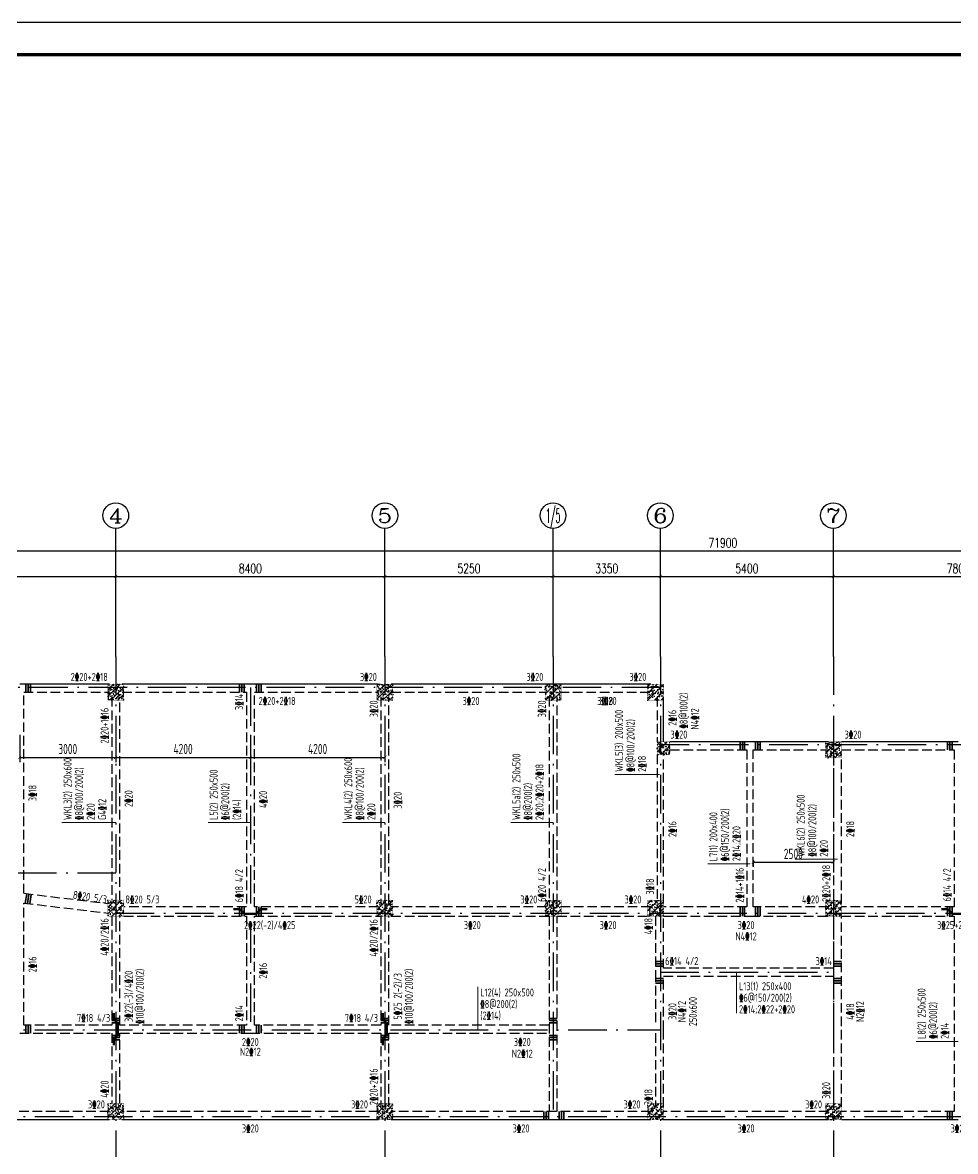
# Model space of a CAD drawing. Extents: x 169490 to 7584583, y -2399407 to 1374371.
# Drawn here: x 750510 to 779630, y 587840 to 623097 of the extents above; entities that cross this region are included whole.
import ezdxf
from ezdxf.enums import TextEntityAlignment as Align

# ---------------------------------------------------------------- set-up
doc = ezdxf.new("R2010")
doc.units = 0
doc.header["$LTSCALE"] = 100
doc.linetypes.add('D3轴线点划线', pattern=[18.5, 12, -3, 0.5, -3])
doc.linetypes.add('H3普通虚线', pattern=[4.2, 3, -1.2])
doc.layers.get('0').update_dxf_attribs({"linetype": 'CONTINUOUS'})
doc.layers.get('DEFPOINTS').update_dxf_attribs({"linetype": 'CONTINUOUS'})
for name, color, linetype in [('AXIS', 3, 'CONTINUOUS'), ('AXIS_TEXT', 4, 'CONTINUOUS'), ('C-AXIS(轴号)', 3, 'CONTINUOUS'), ('C-AXIS-T(字)', 7, 'CONTINUOUS'), ('C-DOTE', 8, 'D3轴线点划线'), ('S-BEAM-LINE1', 4, 'CONTINUOUS'), ('S-BEAM-LINE2', 4, 'H3普通虚线'), ('S-COLU-HATCH', 251, 'CONTINUOUS'), ('S-SLAB-DIM', 92, 'CONTINUOUS'), ('图框', 140, 'CONTINUOUS')]:
    doc.layers.add(name, color=color, linetype=linetype)
for name, color, linetype, lineweight in [('S-COLU-LINE1', 6, 'CONTINUOUS', 18), ('梁原位标注', 7, 'CONTINUOUS', 18), ('梁标注引线', 2, 'CONTINUOUS', 18), ('梁附加吊筋', 1, 'CONTINUOUS', 50), ('梁附加箍筋', 1, 'CONTINUOUS', 35)]:
    doc.layers.add(name, color=color, linetype=linetype, lineweight=lineweight)
doc.styles.add('_TCH_AXIS', font='COMPLEX', dxfattribs={"bigfont": 'GBCBIG'})
doc.styles.add('_TCH_DIM_T3', font='SIMPLEX.shx', dxfattribs={"width": 0.705882, "bigfont": 'GBCBIG.shx'})
doc.styles.add('BW_Rein', font='Tssdeng.shx', dxfattribs={"width": 0.7, "bigfont": 'hztxt.shx'})
doc.styles.add('COMPLEX', font='COMPLEX')
doc.styles.add('TSSD_Dimension', font='Tssdeng.shx', dxfattribs={"width": 0.7, "bigfont": 'tssdchn.shx'})
doc.dimstyles.new('_TCH_ARCH&&100', dxfattribs={"dimtxt": 297.5, "dimasz": 100, "dimexe": 250, "dimexo": 300, "dimgap": 100, "dimtad": 1, "dimdec": 0, "dimzin": 0, "dimdsep": 46, "dimtxsty": '_TCH_DIM_T3', "dimblk": 'ARCHTICK', "dimcen": 0.09, "dimclrt": 7, "dimazin": 2, "dimtfac": 1, "dimtdec": 0, "dimtix": 1, "dimtmove": 2, "dimatfit": 3, "dimfxl": 1, "dimtolj": 1, "dimtzin": 0, "dimarcsym": 0})
doc.dimstyles.new('TSSD_100_100$0', dxfattribs={"dimtxt": 320, "dimasz": 100, "dimexe": 150, "dimexo": 150, "dimgap": 100, "dimtad": 1, "dimdec": 0, "dimzin": 0, "dimdsep": 46, "dimtxsty": 'TSSD_Dimension', "dimblk": 'ARCHTICK', "dimcen": 0, "dimclrt": 7, "dimadec": 1, "dimazin": 0, "dimtfac": 1, "dimtdec": 0, "dimtix": 1, "dimtmove": 2, "dimatfit": 3, "dimldrblk": '_TSDBK', "dimfxl": 1, "dimtolj": 1, "dimtzin": 0, "dimarcsym": 0})
pattern_1 = [(50, (128423.99, 1e-05), (215.178055, -18.82564), [22.5, -247.5]), (355, (128424, 1e-05), (-41.6254, 225.65764), [18, -198]), (100.4514, (128441.92, -1.57), (173.552815, 206.831863), [19.122057, -210.342634]), (46.1842, (128424, 60), (320.172315, -49.655704), [33.75, -371.25]), (96.6356, (128450.67, 55.86), (280.39881, 292.23536), [28.68309, -315.5139]), (351.1842, (128424, 60), (280.39858, 292.23558), [27, -297]), (21, (128453.99, 45), (179.072116, -120.785667), [22.5, -247.5]), (326, (128454, 45), (72.9946, 217.545014), [18, -198]), (71.4514, (128468.91, 34.93), (252.06679, 96.75915), [19.122057, -210.342634]), (37.5, (128423.99, 1e-05), (3.6479566, 99.868156), [0, -195.6, 0, -201, 0, -198.75]), (7.5, (128423.99, 1e-05), (78.920861, 118.323514), [0, -114.6, 0, -191.1, 0, -75.75]), (327.5, (128357.09, 1e-05), (160.146731, -6.7664615), [0, -75, 0, -234, 0, -310.5]), (317.5, (128327.09, 1e-05), (174.95585, 30.031495), [0, -97.5, 0, -155.4, 0, -220.5]), (45, (128423.99, 1e-05), (-106.066017, 106.066017), [])]

# ---------------------------------------------------------------- blocks, each defined once
blk = doc.blocks.new('_ARCHTICK')
at = {"const_width": 0.15}
blk.add_lwpolyline([(-0.5, -0.5), (0.5, 0.5)], dxfattribs=at)
blk = doc.blocks.new('*D1558')
at = {"layer": 'AXIS', "color": 0, "lineweight": -2, "transparency": 16777216}
for p, q in [((736420, 603598), (736420, 606848)), ((808320, 603598), (808320, 606848)), ((736420, 606598), (808320, 606598))]:
    blk.add_line(p, q, dxfattribs=at)
at = {"layer": 'DEFPOINTS', "color": 0, "transparency": 16777216}
for p in [(808320, 606598), (736420, 603298), (808320, 603298)]:
    blk.add_point(p, dxfattribs=at)
at = {"layer": 'AXIS', "color": 0, "lineweight": -2, "transparency": 16777216, "xscale": 100, "yscale": 100, "zscale": 100, "rotation": 180}
blk.add_blockref('_ARCHTICK', (736420, 606598), dxfattribs=at)
at = {"layer": 'AXIS', "color": 0, "lineweight": -2, "transparency": 16777216, "xscale": 100, "yscale": 100, "zscale": 100}
blk.add_blockref('_ARCHTICK', (808320, 606598), dxfattribs=at)
at = {"layer": 'AXIS', "color": 7, "transparency": 16777216, "insert": (772370, 606847), "char_height": 297.5, "attachment_point": 5, "style": '_TCH_DIM_T3'}
blk.add_mtext('\\A1;71900', dxfattribs=at)
blk = doc.blocks.new('*D1561')
at = {"layer": 'AXIS', "color": 0, "lineweight": -2, "transparency": 16777216}
for p, q in [((745020, 603598), (745020, 606048)), ((745020, 605798), (753420, 605798)), ((753420, 603598), (753420, 606048))]:
    blk.add_line(p, q, dxfattribs=at)
at = {"layer": 'DEFPOINTS', "color": 0, "transparency": 16777216}
for p in [(753420, 605798), (745020, 603298), (753420, 603298)]:
    blk.add_point(p, dxfattribs=at)
at = {"layer": 'AXIS', "color": 0, "lineweight": -2, "transparency": 16777216, "xscale": 100, "yscale": 100, "zscale": 100, "rotation": 180}
blk.add_blockref('_ARCHTICK', (745020, 605798), dxfattribs=at)
at = {"layer": 'AXIS', "color": 0, "lineweight": -2, "transparency": 16777216, "xscale": 100, "yscale": 100, "zscale": 100}
blk.add_blockref('_ARCHTICK', (753420, 605798), dxfattribs=at)
at = {"layer": 'AXIS', "color": 7, "transparency": 16777216, "insert": (749220, 606047), "char_height": 297.5, "attachment_point": 5, "style": '_TCH_DIM_T3'}
blk.add_mtext('\\A1;8400', dxfattribs=at)
blk = doc.blocks.new('*D1562')
at = {"layer": 'AXIS', "color": 0, "lineweight": -2, "transparency": 16777216}
for p, q in [((753420, 603598), (753420, 606048)), ((753420, 605798), (761820, 605798)), ((761820, 603598), (761820, 606048))]:
    blk.add_line(p, q, dxfattribs=at)
at = {"layer": 'DEFPOINTS', "color": 0, "transparency": 16777216}
for p in [(761820, 605798), (753420, 603298), (761820, 603298)]:
    blk.add_point(p, dxfattribs=at)
at = {"layer": 'AXIS', "color": 0, "lineweight": -2, "transparency": 16777216, "xscale": 100, "yscale": 100, "zscale": 100, "rotation": 180}
blk.add_blockref('_ARCHTICK', (753420, 605798), dxfattribs=at)
at = {"layer": 'AXIS', "color": 0, "lineweight": -2, "transparency": 16777216, "xscale": 100, "yscale": 100, "zscale": 100}
blk.add_blockref('_ARCHTICK', (761820, 605798), dxfattribs=at)
at = {"layer": 'AXIS', "color": 7, "transparency": 16777216, "insert": (757620, 606047), "char_height": 297.5, "attachment_point": 5, "style": '_TCH_DIM_T3'}
blk.add_mtext('\\A1;8400', dxfattribs=at)
blk = doc.blocks.new('*D1563')
at = {"layer": 'AXIS', "color": 0, "lineweight": -2, "transparency": 16777216}
for p, q in [((761820, 603598), (761820, 606048)), ((761820, 605798), (767070, 605798)), ((767070, 603598), (767070, 606048))]:
    blk.add_line(p, q, dxfattribs=at)
at = {"layer": 'DEFPOINTS', "color": 0, "transparency": 16777216}
for p in [(767070, 605798), (761820, 603298), (767070, 603298)]:
    blk.add_point(p, dxfattribs=at)
at = {"layer": 'AXIS', "color": 0, "lineweight": -2, "transparency": 16777216, "xscale": 100, "yscale": 100, "zscale": 100, "rotation": 180}
blk.add_blockref('_ARCHTICK', (761820, 605798), dxfattribs=at)
at = {"layer": 'AXIS', "color": 0, "lineweight": -2, "transparency": 16777216, "xscale": 100, "yscale": 100, "zscale": 100}
blk.add_blockref('_ARCHTICK', (767070, 605798), dxfattribs=at)
at = {"layer": 'AXIS', "color": 7, "transparency": 16777216, "insert": (764445, 606047), "char_height": 297.5, "attachment_point": 5, "style": '_TCH_DIM_T3'}
blk.add_mtext('\\A1;5250', dxfattribs=at)
blk = doc.blocks.new('*D1564')
at = {"layer": 'AXIS', "color": 0, "lineweight": -2, "transparency": 16777216}
for p, q in [((767070, 603598), (767070, 606048)), ((767070, 605798), (770420, 605798)), ((770420, 603598), (770420, 606048))]:
    blk.add_line(p, q, dxfattribs=at)
at = {"layer": 'DEFPOINTS', "color": 0, "transparency": 16777216}
for p in [(770420, 605798), (767070, 603298), (770420, 603298)]:
    blk.add_point(p, dxfattribs=at)
at = {"layer": 'AXIS', "color": 0, "lineweight": -2, "transparency": 16777216, "xscale": 100, "yscale": 100, "zscale": 100, "rotation": 180}
blk.add_blockref('_ARCHTICK', (767070, 605798), dxfattribs=at)
at = {"layer": 'AXIS', "color": 0, "lineweight": -2, "transparency": 16777216, "xscale": 100, "yscale": 100, "zscale": 100}
blk.add_blockref('_ARCHTICK', (770420, 605798), dxfattribs=at)
at = {"layer": 'AXIS', "color": 7, "transparency": 16777216, "insert": (768745, 606047), "char_height": 297.5, "attachment_point": 5, "style": '_TCH_DIM_T3'}
blk.add_mtext('\\A1;3350', dxfattribs=at)
blk = doc.blocks.new('*D1565')
at = {"layer": 'AXIS', "color": 0, "lineweight": -2, "transparency": 16777216}
for p, q in [((770420, 603598), (770420, 606048)), ((770420, 605798), (775820, 605798)), ((775820, 603598), (775820, 606048))]:
    blk.add_line(p, q, dxfattribs=at)
at = {"layer": 'DEFPOINTS', "color": 0, "transparency": 16777216}
for p in [(775820, 605798), (770420, 603298), (775820, 603298)]:
    blk.add_point(p, dxfattribs=at)
at = {"layer": 'AXIS', "color": 0, "lineweight": -2, "transparency": 16777216, "xscale": 100, "yscale": 100, "zscale": 100, "rotation": 180}
blk.add_blockref('_ARCHTICK', (770420, 605798), dxfattribs=at)
at = {"layer": 'AXIS', "color": 0, "lineweight": -2, "transparency": 16777216, "xscale": 100, "yscale": 100, "zscale": 100}
blk.add_blockref('_ARCHTICK', (775820, 605798), dxfattribs=at)
at = {"layer": 'AXIS', "color": 7, "transparency": 16777216, "insert": (773120, 606047), "char_height": 297.5, "attachment_point": 5, "style": '_TCH_DIM_T3'}
blk.add_mtext('\\A1;5400', dxfattribs=at)
blk = doc.blocks.new('*D1566')
at = {"layer": 'AXIS', "color": 0, "lineweight": -2, "transparency": 16777216}
for p, q in [((775820, 603598), (775820, 606048)), ((775820, 605798), (783620, 605798)), ((783620, 603598), (783620, 606048))]:
    blk.add_line(p, q, dxfattribs=at)
at = {"layer": 'DEFPOINTS', "color": 0, "transparency": 16777216}
for p in [(783620, 605798), (775820, 603298), (783620, 603298)]:
    blk.add_point(p, dxfattribs=at)
at = {"layer": 'AXIS', "color": 0, "lineweight": -2, "transparency": 16777216, "xscale": 100, "yscale": 100, "zscale": 100, "rotation": 180}
blk.add_blockref('_ARCHTICK', (775820, 605798), dxfattribs=at)
at = {"layer": 'AXIS', "color": 0, "lineweight": -2, "transparency": 16777216, "xscale": 100, "yscale": 100, "zscale": 100}
blk.add_blockref('_ARCHTICK', (783620, 605798), dxfattribs=at)
at = {"layer": 'AXIS', "color": 7, "transparency": 16777216, "insert": (779720, 606047), "char_height": 297.5, "attachment_point": 5, "style": '_TCH_DIM_T3'}
blk.add_mtext('\\A1;7800', dxfattribs=at)
blk = doc.blocks.new('_AXISO')
blk.add_circle((0, 0), 0.5)
at = {"layer": 'AXIS_TEXT', "style": 'COMPLEX', "width": 1.041667}
blk.add_attdef('A', text='', height=0.56, dxfattribs=at).set_placement((-0.25, -0.28), (0.25, -0.28), align=Align.FIT)
blk = doc.blocks.new('*D91')
at = {"layer": 'DEFPOINTS', "color": 0, "ltscale": 10, "transparency": 16777216}
for p in [(773320, 597077), (775820, 597077), (775820, 596874)]:
    blk.add_point(p, dxfattribs=at)
at = {"layer": 'S-SLAB-DIM', "color": 0, "lineweight": -2, "ltscale": 10, "transparency": 16777216}
for p, q in [((773320, 596927), (773320, 596724)), ((775820, 596927), (775820, 596724)), ((773320, 596874), (775820, 596874))]:
    blk.add_line(p, q, dxfattribs=at)
at = {"layer": 'S-SLAB-DIM', "color": 0, "lineweight": -2, "ltscale": 10, "transparency": 16777216, "xscale": 100, "yscale": 100, "zscale": 100, "rotation": 180}
blk.add_blockref('_ARCHTICK', (773320, 596874), dxfattribs=at)
at = {"layer": 'S-SLAB-DIM', "color": 0, "lineweight": -2, "ltscale": 10, "transparency": 16777216, "xscale": 100, "yscale": 100, "zscale": 100}
blk.add_blockref('_ARCHTICK', (775820, 596874), dxfattribs=at)
at = {"layer": 'S-SLAB-DIM', "color": 7, "ltscale": 10, "transparency": 16777216, "insert": (774570, 597134), "char_height": 320, "attachment_point": 5, "style": 'TSSD_Dimension'}
blk.add_mtext('\\A1;2500', dxfattribs=at)
blk = doc.blocks.new('_TSDBK')
blk.add_line((-1, 0), (0, 0))
at = {"const_width": 0.5}
blk.add_lwpolyline([(-0.7, -0.7), (0.7, 0.7)], dxfattribs=at)
blk = doc.blocks.new('*D99')
at = {"layer": 'DEFPOINTS', "color": 0, "ltscale": 10, "transparency": 16777216}
for p in [(757620, 601005), (761820, 601005), (761820, 600148)]:
    blk.add_point(p, dxfattribs=at)
at = {"layer": 'S-SLAB-DIM', "color": 0, "lineweight": -2, "ltscale": 10, "transparency": 16777216}
for p, q in [((757620, 600855), (757620, 599998)), ((761820, 600855), (761820, 599998)), ((757620, 600148), (761820, 600148))]:
    blk.add_line(p, q, dxfattribs=at)
at = {"layer": 'S-SLAB-DIM', "color": 0, "lineweight": -2, "ltscale": 10, "transparency": 16777216, "xscale": 100, "yscale": 100, "zscale": 100, "rotation": 180}
blk.add_blockref('_ARCHTICK', (757620, 600148), dxfattribs=at)
at = {"layer": 'S-SLAB-DIM', "color": 0, "lineweight": -2, "ltscale": 10, "transparency": 16777216, "xscale": 100, "yscale": 100, "zscale": 100}
blk.add_blockref('_ARCHTICK', (761820, 600148), dxfattribs=at)
at = {"layer": 'S-SLAB-DIM', "color": 7, "ltscale": 10, "transparency": 16777216, "insert": (759720, 600408), "char_height": 320, "attachment_point": 5, "style": 'TSSD_Dimension'}
blk.add_mtext('\\A1;4200', dxfattribs=at)
blk = doc.blocks.new('*D100')
at = {"layer": 'DEFPOINTS', "color": 0, "ltscale": 10, "transparency": 16777216}
for p in [(753420, 601005), (757620, 601005), (757620, 600148)]:
    blk.add_point(p, dxfattribs=at)
at = {"layer": 'S-SLAB-DIM', "color": 0, "lineweight": -2, "ltscale": 10, "transparency": 16777216}
for p, q in [((753420, 600855), (753420, 599998)), ((757620, 600855), (757620, 599998)), ((753420, 600148), (757620, 600148))]:
    blk.add_line(p, q, dxfattribs=at)
at = {"layer": 'S-SLAB-DIM', "color": 0, "lineweight": -2, "ltscale": 10, "transparency": 16777216, "xscale": 100, "yscale": 100, "zscale": 100, "rotation": 180}
blk.add_blockref('_ARCHTICK', (753420, 600148), dxfattribs=at)
at = {"layer": 'S-SLAB-DIM', "color": 0, "lineweight": -2, "ltscale": 10, "transparency": 16777216, "xscale": 100, "yscale": 100, "zscale": 100}
blk.add_blockref('_ARCHTICK', (757620, 600148), dxfattribs=at)
at = {"layer": 'S-SLAB-DIM', "color": 7, "ltscale": 10, "transparency": 16777216, "insert": (755520, 600408), "char_height": 320, "attachment_point": 5, "style": 'TSSD_Dimension'}
blk.add_mtext('\\A1;4200', dxfattribs=at)
blk = doc.blocks.new('*D101')
at = {"layer": 'DEFPOINTS', "color": 0, "ltscale": 10, "transparency": 16777216}
for p in [(750420, 601005), (753420, 601005), (753420, 600148)]:
    blk.add_point(p, dxfattribs=at)
at = {"layer": 'S-SLAB-DIM', "color": 0, "lineweight": -2, "ltscale": 10, "transparency": 16777216}
for p, q in [((750420, 600855), (750420, 599998)), ((753420, 600855), (753420, 599998)), ((750420, 600148), (753420, 600148))]:
    blk.add_line(p, q, dxfattribs=at)
at = {"layer": 'S-SLAB-DIM', "color": 0, "lineweight": -2, "ltscale": 10, "transparency": 16777216, "xscale": 100, "yscale": 100, "zscale": 100, "rotation": 180}
blk.add_blockref('_ARCHTICK', (750420, 600148), dxfattribs=at)
at = {"layer": 'S-SLAB-DIM', "color": 0, "lineweight": -2, "ltscale": 10, "transparency": 16777216, "xscale": 100, "yscale": 100, "zscale": 100}
blk.add_blockref('_ARCHTICK', (753420, 600148), dxfattribs=at)
at = {"layer": 'S-SLAB-DIM', "color": 7, "ltscale": 10, "transparency": 16777216, "insert": (751920, 600408), "char_height": 320, "attachment_point": 5, "style": 'TSSD_Dimension'}
blk.add_mtext('\\A1;3000', dxfattribs=at)

msp = doc.modelspace()

# ---------------------------------------------------------------- hatches: boundary and pattern name
at = {"layer": 'S-COLU-HATCH', "ltscale": 10}
h = msp.add_hatch(dxfattribs=at)
h.set_pattern_fill('ARMORED', color=256, scale=30)
h.set_pattern_definition(pattern_1)
h.paths.add_polyline_path([(753169.7, 602434.2), (753669.7, 602434.2), (753669.7, 601934.2), (753169.7, 601934.2)])
h = msp.add_hatch(dxfattribs=at)
h.set_pattern_fill('ARMORED', color=256, scale=30)
h.set_pattern_definition(pattern_1)
h.paths.add_polyline_path([(761569.7, 602434.2), (762069.7, 602434.2), (762069.7, 601934.2), (761569.7, 601934.2)])
h = msp.add_hatch(dxfattribs=at)
h.set_pattern_fill('ARMORED', color=256, scale=30)
h.set_pattern_definition(pattern_1)
h.paths.add_polyline_path([(766819.7, 602434.2), (767319.7, 602434.2), (767319.7, 601934.2), (766819.7, 601934.2)])
h = msp.add_hatch(dxfattribs=at)
h.set_pattern_fill('ARMORED', color=256, scale=30)
h.set_pattern_definition(pattern_1)
h.paths.add_polyline_path([(770019.7, 602434.2), (770519.7, 602434.2), (770519.7, 601934.2), (770019.7, 601934.2)])
h = msp.add_hatch(dxfattribs=at)
h.set_pattern_fill('ARMORED', color=256, scale=30)
h.set_pattern_definition(pattern_1)
h.paths.add_polyline_path([(770319.7, 600634.2), (770719.7, 600634.2), (770719.7, 600234.2), (770319.7, 600234.2)])
h = msp.add_hatch(dxfattribs=at)
h.set_pattern_fill('ARMORED', color=256, scale=30)
h.set_pattern_definition(pattern_1)
h.paths.add_polyline_path([(775569.7, 600634.2), (776069.7, 600634.2), (776069.7, 600134.2), (775569.7, 600134.2)])
h = msp.add_hatch(dxfattribs=at)
h.set_pattern_fill('ARMORED', color=256, scale=30)
h.set_pattern_definition(pattern_1)
h.paths.add_polyline_path([(753169.7, 595684.2), (753669.7, 595684.2), (753669.7, 595184.2), (753169.7, 595184.2)])
h = msp.add_hatch(dxfattribs=at)
h.set_pattern_fill('ARMORED', color=256, scale=30)
h.set_pattern_definition(pattern_1)
h.paths.add_polyline_path([(761569.7, 595684.2), (762069.7, 595684.2), (762069.7, 595184.2), (761569.7, 595184.2)])
h = msp.add_hatch(dxfattribs=at)
h.set_pattern_fill('ARMORED', color=256, scale=30)
h.set_pattern_definition(pattern_1)
h.paths.add_polyline_path([(766819.7, 595684.2), (767319.7, 595684.2), (767319.7, 595184.2), (766819.7, 595184.2)])
h = msp.add_hatch(dxfattribs=at)
h.set_pattern_fill('ARMORED', color=256, scale=30)
h.set_pattern_definition(pattern_1)
h.paths.add_polyline_path([(766819.7, 595684.2), (767319.7, 595684.2), (767319.7, 595184.2), (766819.7, 595184.2)])
h = msp.add_hatch(dxfattribs=at)
h.set_pattern_fill('ARMORED', color=256, scale=30)
h.set_pattern_definition(pattern_1)
h.paths.add_polyline_path([(770019.7, 595684.2), (770519.7, 595684.2), (770519.7, 595184.2), (770019.7, 595184.2)])
h = msp.add_hatch(dxfattribs=at)
h.set_pattern_fill('ARMORED', color=256, scale=30)
h.set_pattern_definition(pattern_1)
h.paths.add_polyline_path([(770019.7, 595684.2), (770519.7, 595684.2), (770519.7, 595184.2), (770019.7, 595184.2)])
h = msp.add_hatch(dxfattribs=at)
h.set_pattern_fill('ARMORED', color=256, scale=30)
h.set_pattern_definition(pattern_1)
h.paths.add_polyline_path([(775569.7, 595684.2), (776069.7, 595684.2), (776069.7, 595184.2), (775569.7, 595184.2)])
h = msp.add_hatch(dxfattribs=at)
h.set_pattern_fill('ARMORED', color=256, scale=30)
h.set_pattern_definition(pattern_1)
h.paths.add_polyline_path([(753169.7, 589334.2), (753669.7, 589334.2), (753669.7, 588834.2), (753169.7, 588834.2)])
h = msp.add_hatch(dxfattribs=at)
h.set_pattern_fill('ARMORED', color=256, scale=30)
h.set_pattern_definition(pattern_1)
h.paths.add_polyline_path([(761569.7, 589334.2), (762069.7, 589334.2), (762069.7, 588834.2), (761569.7, 588834.2)])
h = msp.add_hatch(dxfattribs=at)
h.set_pattern_fill('ARMORED', color=256, scale=30)
h.set_pattern_definition(pattern_1)
h.paths.add_polyline_path([(770019.7, 589334.2), (770519.7, 589334.2), (770519.7, 588834.2), (770019.7, 588834.2)])
h = msp.add_hatch(dxfattribs=at)
h.set_pattern_fill('ARMORED', color=256, scale=30)
h.set_pattern_definition(pattern_1)
h.paths.add_polyline_path([(775569.7, 589334.2), (776069.7, 589334.2), (776069.7, 588834.2), (775569.7, 588834.2)])

# ---------------------------------------------------------------- linework, layer by layer
at = {"ltscale": 10}
msp.add_lwpolyline([(819306.7, 622096.8), (724701.8, 622096.8), (724701.8, 564696.8), (819306.7, 564696.8)], close=True, dxfattribs=at)
at = {"layer": 'C-AXIS(轴号)'}
for p, q in [((753419.7, 603298.4), (753419.7, 607298.4)), ((761819.7, 603298.4), (761819.7, 607298.4)), ((767069.7, 603298.4), (767069.7, 607298.4)), ((770419.7, 603298.4), (770419.7, 607298.4)), ((775819.7, 603298.4), (775819.7, 607298.4))]:
    msp.add_line(p, q, dxfattribs=at)
at = {"layer": 'C-DOTE'}
for p, q in [((753419.7, 603298.4), (753419.7, 586734.4)), ((761819.7, 603298.4), (761819.7, 586734.4)), ((767069.7, 603298.4), (767069.7, 588934.2)), ((770419.7, 603298.4), (770419.7, 586734.4)), ((775819.7, 603298.4), (775819.7, 586734.4)), ((770419.7, 602334.2), (734243.4, 602334.2)), ((757619.7, 602334.2), (757619.7, 591634.2)), ((812019.7, 600534.2), (770419.7, 600534.2)), ((753419.7, 596534.2), (734243.4, 596534.2)), ((753419.7, 595284.2), (812019.7, 595284.2)), ((770419.7, 593434.2), (775820.7, 593434.2)), ((734243.4, 591634.2), (770419.7, 591634.2)), ((734243.4, 588934.2), (812019.7, 588934.2))]:
    msp.add_line(p, q, dxfattribs=at)
at = {"layer": 'S-BEAM-LINE1'}
for p, q in [((753219.7, 602434.2), (750419.7, 602434.2)), ((757619.7, 602434.2), (753619.7, 602434.2)), ((761619.7, 602434.2), (757619.7, 602434.2)), ((767069.7, 602434.2), (762019.7, 602434.2)), ((770119.7, 602434.2), (767069.7, 602434.2)), ((770519.7, 600634.2), (770519.7, 602034.2)), ((773219.7, 600634.2), (770719.7, 600634.2)), ((775669.7, 600634.2), (773219.7, 600634.2)), ((779719.7, 600634.2), (776069.7, 600634.2)), ((745219.7, 588834.2), (753219.7, 588834.2)), ((753619.7, 588834.2), (761619.7, 588834.2)), ((762019.7, 588834.2), (770119.7, 588834.2)), ((770519.7, 588834.2), (775669.7, 588834.2)), ((776069.7, 588834.2), (779719.7, 588834.2))]:
    msp.add_line(p, q, dxfattribs=at)
at = {"layer": 'S-BEAM-LINE2'}
for p, q in [((750544.7, 602184.2), (753219.7, 602184.2)), ((750544.7, 595901), (750544.7, 602184.2)), ((753619.7, 602184.2), (757494.7, 602184.2)), ((757494.7, 602184.2), (757494.7, 595484.2)), ((757744.7, 602184.2), (761619.7, 602184.2)), ((757744.7, 595484.2), (757744.7, 602184.2)), ((762019.7, 602184.2), (766869.7, 602184.2)), ((767269.7, 602184.2), (770119.7, 602184.2)), ((753294.7, 602034.2), (753294.7, 595684.2)), ((753544.7, 595684.2), (753544.7, 602034.2)), ((761694.7, 602034.2), (761694.7, 595584.2)), ((761944.7, 595584.2), (761944.7, 602034.2)), ((766944.7, 602034.2), (766944.7, 597734.2)), ((767194.7, 595584.2), (767194.7, 602034.2)), ((770319.7, 602034.2), (770319.7, 600634.2)), ((770319.7, 600234.2), (770319.7, 595584.2)), ((770519.7, 595584.2), (770519.7, 600234.2)), ((770719.7, 600384.2), (773119.7, 600384.2)), ((773119.7, 600384.2), (773119.7, 595484.2)), ((773319.7, 595484.2), (773319.7, 600384.2)), ((773319.7, 600384.2), (775669.7, 600384.2)), ((775820.7, 600234.2), (775820.7, 595584.2)), ((776069.7, 600384.2), (779594.7, 600384.2)), ((776070.7, 595584.2), (776070.7, 600234.2)), ((779594.7, 600384.2), (779594.7, 595484.2)), ((766944.7, 597734.2), (766944.7, 595584.2)), ((750544.7, 595901), (753169.7, 595585.3)), ((750544.7, 591784.2), (750544.7, 595598.8)), ((750544.7, 595598.8), (753169.7, 595283.1)), ((757494.7, 595484.2), (753669.7, 595484.2)), ((761619.7, 595484.2), (757744.7, 595484.2)), ((766869.7, 595484.2), (762019.7, 595484.2)), ((770119.7, 595484.2), (767269.7, 595484.2)), ((773119.7, 595484.2), (770519.7, 595484.2)), ((775669.7, 595484.2), (773319.7, 595484.2)), ((779594.7, 595484.2), (776069.7, 595484.2)), ((753294.7, 595184.2), (753294.7, 591784.2)), ((753544.7, 591784.2), (753544.7, 595184.2)), ((753669.7, 595184.2), (757494.7, 595184.2)), ((757494.7, 595184.2), (757494.7, 591784.2)), ((757744.7, 595184.2), (761619.7, 595184.2)), ((757744.7, 591784.2), (757744.7, 595184.2)), ((761694.7, 595184.2), (761694.7, 591784.2)), ((761944.7, 591784.2), (761944.7, 595184.2)), ((762019.7, 595184.2), (766944.7, 595184.2)), ((766944.7, 595184.2), (766944.7, 589084.2)), ((767194.7, 595184.2), (770119.7, 595184.2)), ((767194.7, 589084.2), (767194.7, 595184.2)), ((770269.7, 595184.2), (770269.7, 593434.2)), ((770519.7, 593559.2), (770519.7, 595184.2)), ((770519.7, 595184.2), (773219.7, 595184.2)), ((773219.7, 595184.2), (775669.7, 595184.2)), ((775820.7, 595184.2), (775820.7, 593559.2)), ((776069.7, 595184.2), (779594.7, 595184.2)), ((776070.7, 593434.2), (776070.7, 595184.2)), ((779594.7, 595184.2), (779594.7, 589084.2)), ((770269.7, 593434.2), (770269.7, 591784.2)), ((775820.7, 593559.2), (770519.7, 593559.2)), ((776070.7, 589234.2), (776070.7, 593434.2)), ((770519.7, 593309.2), (775820.7, 593309.2)), ((770519.7, 591634.2), (770519.7, 593309.2)), ((775820.7, 593309.2), (775820.7, 589234.2)), ((753294.7, 591784.2), (750544.7, 591784.2)), ((757494.7, 591784.2), (753544.7, 591784.2)), ((761694.7, 591784.2), (757744.7, 591784.2)), ((766944.7, 591784.2), (761944.7, 591784.2)), ((770519.7, 589234.2), (770519.7, 591634.2)), ((750419.7, 591534.2), (753294.7, 591534.2)), ((753294.7, 591534.2), (753294.7, 589334.2)), ((753544.7, 589334.2), (753544.7, 591534.2)), ((753544.7, 591534.2), (757619.7, 591534.2)), ((757619.7, 591534.2), (761694.7, 591534.2)), ((761694.7, 591534.2), (761694.7, 589234.2)), ((761944.7, 589234.2), (761944.7, 591534.2)), ((761944.7, 591534.2), (766944.7, 591534.2)), ((770269.7, 591534.2), (770269.7, 589234.2)), ((753219.7, 589084.2), (745219.7, 589084.2)), ((761619.7, 589084.2), (753619.7, 589084.2)), ((770119.7, 589084.2), (762019.7, 589084.2)), ((775669.7, 589084.2), (770519.7, 589084.2)), ((779594.7, 589084.2), (776069.7, 589084.2))]:
    msp.add_line(p, q, dxfattribs=at)
at = {"layer": 'S-COLU-LINE1', "color": 2, "const_width": 10}
for points in [[(753169.7, 602434.2), (753669.7, 602434.2), (753669.7, 601934.2), (753169.7, 601934.2)], [(761569.7, 602434.2), (762069.7, 602434.2), (762069.7, 601934.2), (761569.7, 601934.2)], [(766819.7, 602434.2), (767319.7, 602434.2), (767319.7, 601934.2), (766819.7, 601934.2)], [(770019.7, 602434.2), (770519.7, 602434.2), (770519.7, 601934.2), (770019.7, 601934.2)], [(770319.7, 600634.2), (770719.7, 600634.2), (770719.7, 600234.2), (770319.7, 600234.2)], [(775569.7, 600634.2), (776069.7, 600634.2), (776069.7, 600134.2), (775569.7, 600134.2)], [(753169.7, 595684.2), (753669.7, 595684.2), (753669.7, 595184.2), (753169.7, 595184.2)], [(761569.7, 595684.2), (762069.7, 595684.2), (762069.7, 595184.2), (761569.7, 595184.2)], [(766819.7, 595684.2), (767319.7, 595684.2), (767319.7, 595184.2), (766819.7, 595184.2)], [(766819.7, 595684.2), (767319.7, 595684.2), (767319.7, 595184.2), (766819.7, 595184.2)], [(770019.7, 595684.2), (770519.7, 595684.2), (770519.7, 595184.2), (770019.7, 595184.2)], [(770019.7, 595684.2), (770519.7, 595684.2), (770519.7, 595184.2), (770019.7, 595184.2)], [(775569.7, 595684.2), (776069.7, 595684.2), (776069.7, 595184.2), (775569.7, 595184.2)], [(753169.7, 589334.2), (753669.7, 589334.2), (753669.7, 588834.2), (753169.7, 588834.2)], [(761569.7, 589334.2), (762069.7, 589334.2), (762069.7, 588834.2), (761569.7, 588834.2)], [(770019.7, 589334.2), (770519.7, 589334.2), (770519.7, 588834.2), (770019.7, 588834.2)], [(775569.7, 589334.2), (776069.7, 589334.2), (776069.7, 588834.2), (775569.7, 588834.2)]]:
    msp.add_lwpolyline(points, close=True, dxfattribs=at)
at = {"layer": '图框'}
msp.add_lwpolyline([(722201.8, 563696.8), (827301.8, 563696.8), (827301.8, 623096.8), (722201.8, 623096.8)], close=True, dxfattribs=at)
at = {"layer": '图框', "const_width": 100}
msp.add_lwpolyline([(724701.8, 564696.8), (826301.8, 564696.8), (826301.8, 622096.8), (724701.8, 622096.8)], close=True, dxfattribs=at)
at = {"layer": '梁标注引线'}
for p, q in [((770394.7, 599614.7), (769002.6, 599614.7)), ((753419.7, 598110.8), (751739.7, 598110.8)), ((757619.7, 598110.8), (756299.7, 598110.8)), ((761819.7, 598110.8), (760499.7, 598110.8)), ((767069.7, 598110.8), (765749.7, 598110.8)), ((775945.7, 596964), (774625.7, 596964)), ((773219.7, 596824.1), (771899.7, 596824.1)), ((772793.9, 593434.2), (772793.9, 592155.3)), ((764716.8, 591659.2), (764716.8, 592979.2)), ((779719.7, 591273.2), (778399.7, 591273.2))]:
    msp.add_line(p, q, dxfattribs=at)
at = {"layer": '梁附加吊筋', "lineweight": 50}
for points in [[(757094.7, 595409.2), (757294.7, 595409.2), (757444.7, 595259.2), (757794.7, 595259.2), (757944.7, 595409.2), (758144.7, 595409.2)], [(779194.7, 595409.2), (779394.7, 595409.2), (779544.7, 595259.2), (779894.7, 595259.2), (780044.7, 595409.2), (780244.7, 595409.2)], [(753357.2, 591159.2), (753357.2, 591359.2), (753482.2, 591484.2), (753482.2, 591834.2), (753357.2, 591959.2), (753357.2, 592159.2)], [(761757.2, 591159.2), (761757.2, 591359.2), (761882.2, 591484.2), (761882.2, 591834.2), (761757.2, 591959.2), (761757.2, 592159.2)]]:
    msp.add_lwpolyline(points, dxfattribs=at)
at = {"layer": '梁附加箍筋', "lineweight": 35}
for p, q in [((750614.7, 602184.2), (750614.7, 602434.2)), ((750684.7, 602184.2), (750684.7, 602434.2)), ((750754.7, 602184.2), (750754.7, 602434.2)), ((757284.7, 602184.2), (757284.7, 602434.2)), ((757354.7, 602184.2), (757354.7, 602434.2)), ((757424.7, 602184.2), (757424.7, 602434.2)), ((757814.7, 602184.2), (757814.7, 602434.2)), ((757884.7, 602184.2), (757884.7, 602434.2)), ((757954.7, 602184.2), (757954.7, 602434.2)), ((772909.7, 600384.2), (772909.7, 600634.2)), ((772979.7, 600384.2), (772979.7, 600634.2)), ((773049.7, 600384.2), (773049.7, 600634.2)), ((773389.7, 600384.2), (773389.7, 600634.2)), ((773459.7, 600384.2), (773459.7, 600634.2)), ((773529.7, 600384.2), (773529.7, 600634.2)), ((779384.7, 600384.2), (779384.7, 600634.2)), ((779454.7, 600384.2), (779454.7, 600634.2)), ((779524.7, 600384.2), (779524.7, 600634.2)), ((750595.2, 595592.9), (750639.4, 595889.6)), ((750664.5, 595582.5), (750708.6, 595879.3)), ((750733.7, 595572.2), (750777.9, 595869)), ((757284.7, 595184.2), (757284.7, 595484.2)), ((757354.7, 595184.2), (757354.7, 595484.2)), ((757424.7, 595184.2), (757424.7, 595484.2)), ((757814.7, 595184.2), (757814.7, 595484.2)), ((757884.7, 595184.2), (757884.7, 595484.2)), ((757954.7, 595184.2), (757954.7, 595484.2)), ((772909.7, 595184.2), (772909.7, 595484.2)), ((772979.7, 595184.2), (772979.7, 595484.2)), ((773049.7, 595184.2), (773049.7, 595484.2)), ((773389.7, 595184.2), (773389.7, 595484.2)), ((773459.7, 595184.2), (773459.7, 595484.2)), ((773529.7, 595184.2), (773529.7, 595484.2)), ((779384.7, 595184.2), (779384.7, 595484.2)), ((779454.7, 595184.2), (779454.7, 595484.2)), ((779524.7, 595184.2), (779524.7, 595484.2)), ((770519.7, 593769.2), (770269.7, 593769.2)), ((776070.7, 593769.2), (775820.7, 593769.2)), ((770519.7, 593699.2), (770269.7, 593699.2)), ((770519.7, 593629.2), (770269.7, 593629.2)), ((776070.7, 593699.2), (775820.7, 593699.2)), ((776070.7, 593629.2), (775820.7, 593629.2)), ((770519.7, 593239.2), (770269.7, 593239.2)), ((770519.7, 593169.2), (770269.7, 593169.2)), ((770519.7, 593099.2), (770269.7, 593099.2)), ((776070.7, 593239.2), (775820.7, 593239.2)), ((776070.7, 593169.2), (775820.7, 593169.2)), ((776070.7, 593099.2), (775820.7, 593099.2)), ((753544.7, 591994.2), (753294.7, 591994.2)), ((761944.7, 591994.2), (761694.7, 591994.2)), ((767194.7, 591994.2), (766944.7, 591994.2)), ((750614.7, 591534.2), (750614.7, 591784.2)), ((750684.7, 591534.2), (750684.7, 591784.2)), ((750754.7, 591534.2), (750754.7, 591784.2)), ((753544.7, 591924.2), (753294.7, 591924.2)), ((753544.7, 591854.2), (753294.7, 591854.2)), ((757284.7, 591534.2), (757284.7, 591784.2)), ((757354.7, 591534.2), (757354.7, 591784.2)), ((757424.7, 591534.2), (757424.7, 591784.2)), ((757814.7, 591534.2), (757814.7, 591784.2)), ((757884.7, 591534.2), (757884.7, 591784.2)), ((757954.7, 591534.2), (757954.7, 591784.2)), ((761944.7, 591924.2), (761694.7, 591924.2)), ((761944.7, 591854.2), (761694.7, 591854.2)), ((767194.7, 591924.2), (766944.7, 591924.2)), ((767194.7, 591854.2), (766944.7, 591854.2)), ((753544.7, 591464.2), (753294.7, 591464.2)), ((753544.7, 591394.2), (753294.7, 591394.2)), ((753544.7, 591324.2), (753294.7, 591324.2)), ((761944.7, 591464.2), (761694.7, 591464.2)), ((761944.7, 591394.2), (761694.7, 591394.2)), ((761944.7, 591324.2), (761694.7, 591324.2)), ((767194.7, 591464.2), (766944.7, 591464.2)), ((767194.7, 591394.2), (766944.7, 591394.2)), ((767194.7, 591324.2), (766944.7, 591324.2)), ((766784.7, 588834.2), (766784.7, 589084.2)), ((766854.7, 588834.2), (766854.7, 589084.2)), ((766924.7, 588834.2), (766924.7, 589084.2)), ((767264.7, 588834.2), (767264.7, 589084.2)), ((767334.7, 588834.2), (767334.7, 589084.2)), ((767404.7, 588834.2), (767404.7, 589084.2)), ((779384.7, 588834.2), (779384.7, 589084.2)), ((779454.7, 588834.2), (779454.7, 589084.2)), ((779524.7, 588834.2), (779524.7, 589084.2))]:
    msp.add_line(p, q, dxfattribs=at)

# ---------------------------------------------------------------- block references
at = {"layer": 'C-AXIS(轴号)'}
ref = msp.add_blockref('_AXISO', (753419.7, 607698.4), dxfattribs=dict(at, xscale=800, yscale=800, zscale=800))
ref.add_attrib('A', '4', dxfattribs={"layer": 'C-AXIS-T(字)', "height": 452.5, "style": '_TCH_AXIS', "width": 1.3125}).set_placement((753193.4, 607472.1), (753646, 607472.1), align=Align.FIT)
ref = msp.add_blockref('_AXISO', (761819.7, 607698.4), dxfattribs=dict(at, xscale=800, yscale=800, zscale=800))
ref.add_attrib('A', '5', dxfattribs={"layer": 'C-AXIS-T(字)', "height": 452.5, "style": '_TCH_AXIS', "width": 1.5}).set_placement((761593.4, 607472.1), (762046, 607472.1), align=Align.FIT)
ref = msp.add_blockref('_AXISO', (767069.7, 607698.4), dxfattribs=dict(at, xscale=800, yscale=800, zscale=800))
ref.add_attrib('A', '1/5', dxfattribs={"layer": 'C-AXIS-T(字)', "height": 452.55, "style": '_TCH_AXIS', "width": 0.411765}).set_placement((766843.4, 607472.1), (767296, 607472.1), align=Align.FIT)
ref = msp.add_blockref('_AXISO', (770419.7, 607698.4), dxfattribs=dict(at, xscale=800, yscale=800, zscale=800))
ref.add_attrib('A', '6', dxfattribs={"layer": 'C-AXIS-T(字)', "height": 452.5, "style": '_TCH_AXIS', "width": 1.5}).set_placement((770193.4, 607472.1), (770646, 607472.1), align=Align.FIT)
ref = msp.add_blockref('_AXISO', (775819.7, 607698.4), dxfattribs=dict(at, xscale=800, yscale=800, zscale=800))
ref.add_attrib('A', '7', dxfattribs={"layer": 'C-AXIS-T(字)', "height": 452.5, "style": '_TCH_AXIS', "width": 1.5}).set_placement((775593.4, 607472.1), (776046, 607472.1), align=Align.FIT)

# ---------------------------------------------------------------- texts
at = {"layer": '梁原位标注', "style": 'BW_Rein', "width": 0.65}
for s, p in [('2%%13220+2%%13218', (753169.7, 602534.2)), ('3%%13220', (761569.7, 602534.2)), ('3%%13220', (766766.7, 602534.2)), ('3%%13220', (769981.6, 602534.2)), ('3%%13220', (771262.8, 600734.2)), ('3%%13220', (776697.9, 600734.2)), ('3%%13214', (775770.7, 593659.2)), ('7%%13218 4/3', (753244.7, 591884.2)), ('7%%13218 4/3', (761605, 591884.2))]:
    msp.add_text(s, height=250, dxfattribs=at).set_placement(p, align=Align.RIGHT)
for s, rotation, p in [('3%%13214', 90, (757394.7, 602134.2)), ('2%%13220+1%%13216', 90, (753194.7, 601696.7)), ('6%%13214 4/2', 90, (779494.7, 596682.5)), ('8%%13220 5/3', 351.53595, (753120.5, 595581.5)), ('4%%13220/2%%13216', 90, (753194.7, 595124.2)), ('4%%13220/2%%13216', 90, (761594.7, 595094.5)), ('4%%13218', 90, (770169.7, 595134.2)), ('4%%13220', 90, (753194.7, 590056.9))]:
    msp.add_text(s, height=250, rotation=rotation, dxfattribs=at).set_placement(p, align=Align.RIGHT)
for s, p in [('2%%13220+2%%13218', (757876.3, 601784.2)), ('3%%13220', (764243.9, 601784.2)), ('3%%13220', (768524.4, 601784.2)), ('8%%13220 5/3', (753719.7, 595584.2)), ('5%%13220', (760871.7, 595584.2)), ('3%%13220', (766049.2, 595584.2)), ('3%%13220', (769299.6, 595584.2)), ('4%%13220', (774839.6, 595584.2)), ('3%%13225+2%%13222', (779056.5, 594784.2)), ('6%%13214 4/2', (770569.7, 593659.2)), ('3%%13220', (752550.7, 589184.2)), ('3%%13220', (760762.9, 589184.2)), ('3%%13220', (769269.1, 589184.2)), ('3%%13220', (774938, 589184.2))]:
    msp.add_text(s, height=250, dxfattribs=at).set_placement(p)
for s, p in [('3%%13220', (761594.7, 601398)), ('3%%13220', (766844.7, 601398)), ('2%%13214+1%%13216', (773019.7, 595610)), ('2%%13220+2%%13218', (775720.7, 595634.2)), ('6%%13218 4/2', (757394.7, 595620.6)), ('6%%13220 4/2', (766844.7, 595633.2)), ('3%%13218', (770219.7, 595860.4)), ('2%%13220+2%%13216', (761594.7, 589284.2)), ('3%%13220', (775720.7, 589479.1)), ('3%%13218', (770169.7, 589284.2))]:
    msp.add_text(s, height=250, rotation=90, dxfattribs=at).set_placement(p)
for s, p in [('3%%13218', (768696.4, 601784.2)), ('2%%13222(-2)/4%%13225', (758224.6, 594784.2)), ('3%%13220', (764548.1, 594784.2)), ('3%%13220', (768787.5, 594784.2)), ('3%%13220', (773094.7, 594784.2)), ('N4%%13212', (773094.7, 594434.2)), ('2%%13220', (757619.7, 591134.2)), ('3%%13220', (766107.2, 591134.2)), ('N2%%13212', (757619.7, 590829)), ('N2%%13212', (766107.2, 590769.4)), ('3%%13220', (757619.7, 588434.2)), ('3%%13220', (766069.7, 588434.2)), ('3%%13220', (773094.7, 588434.2)), ('3%%13220', (779744.7, 588434.2))]:
    msp.add_text(s, height=250, dxfattribs=at).set_placement(p, align=Align.CENTER)
for s, p in [('%%1328@100(2)', (771269.7, 601606.9)), ('2%%13216', (770919.7, 601384.2)), ('N4%%13212', (771619.7, 601347.9)), ('3%%13218', (750944.7, 599032.4)), ('2%%13220', (753944.7, 598859.2)), ('4%%13220', (758144.7, 598834.2)), ('3%%13220', (762344.7, 598809.2)), ('2%%13216', (770919.7, 597909.2)), ('2%%13218', (776470.7, 597909.2)), ('2%%13216', (750944.7, 593682.4)), ('%%13210@100/200(2)', (754294.7, 592682.7)), ('2%%13216', (758144.7, 593484.2)), ('%%13210@100/200(2)', (762694.7, 592682.7)), ('3%%13222(-3)/4%%13220', (753944.7, 592682.7)), ('5%%13225 2(-2)/3', (762344.7, 592682.7)), ('2%%13214', (757394.7, 592152.7)), ('3%%13220', (770919.7, 592209.2)), ('N4%%13212', (771214.5, 592209.2)), ('250x600', (771559, 592209.2)), ('4%%13218', (776470.7, 592209.2)), ('N2%%13212', (776777.6, 592209.2))]:
    msp.add_text(s, height=250, rotation=90, dxfattribs=at).set_placement(p, align=Align.CENTER)
at = {"layer": '梁标注引线', "color": 3, "style": 'BW_Rein', "width": 0.65}
for s, p in [('WKL5(3) 200x500', (769252.6, 599694.7)), ('WKL3(2) 250x600', (752039.7, 598190.8)), ('WKL4(2) 250x600', (760799.7, 598190.8)), ('WKL5a(2) 250x500', (766049.7, 598190.8)), ('L5(2) 250x500', (756599.7, 598190.8)), ('WKL6(2) 250x500', (774925.7, 597044)), ('L7(1) 200x400', (772199.7, 596904.1)), ('L8(2) 250x500', (778699.7, 591353.2))]:
    msp.add_text(s, height=250, rotation=90, dxfattribs=at).set_placement(p)
at = {"layer": '梁标注引线', "style": 'BW_Rein', "width": 0.65}
for s, p in [('%%1328@100/200(2)', (769612.6, 599694.7)), ('2%%13218', (769972.6, 599694.7)), ('%%1328@100/200(2)', (752399.7, 598190.8)), ('%%1328@100/200(2)', (761159.7, 598190.8)), ('2%%13220;2%%13220+2%%13218', (766769.7, 598190.8)), ('%%1326@200(2)', (756959.7, 598190.8)), ('%%1328@200(2)', (766409.7, 598190.8)), ('G4%%13212', (753119.7, 598190.8)), ('(2%%13214)', (757319.7, 598190.8)), ('2%%13220', (752759.7, 598190.8)), ('2%%13220', (761519.7, 598190.8)), ('%%1328@100/200(2)', (775285.7, 597044)), ('%%1326@150/200(2)', (772559.7, 596904.1)), ('2%%13214;2%%13220', (772919.7, 596904.1)), ('2%%13220', (775645.7, 597044)), ('%%1326@200(2)', (779059.7, 591353.2)), ('2%%13214', (779419.7, 591353.2))]:
    msp.add_text(s, height=250, rotation=90, dxfattribs=at).set_placement(p)
at = {"layer": '梁标注引线', "color": 3, "style": 'BW_Rein', "width": 0.65}
for s, p in [('L13(1) 250x400', (772873.9, 592875.3)), ('L12(4) 250x500', (764796.8, 592679.2))]:
    msp.add_text(s, height=250, dxfattribs=at).set_placement(p)
at = {"layer": '梁标注引线', "style": 'BW_Rein', "width": 0.65}
for s, p in [('%%1326@150/200(2)', (772873.9, 592515.3)), ('%%1328@200(2)', (764796.8, 592319.2)), ('2%%13214;2%%13222+2%%13220', (772873.9, 592155.3)), ('(2%%13214)', (764796.8, 591959.2))]:
    msp.add_text(s, height=250, dxfattribs=at).set_placement(p)

# ---------------------------------------------------------------- dimensions: what is measured, and where the dimension line sits
at = {"layer": 'AXIS'}
for p1, p2, distance, picture, middle in [((736419.7, 603298.4), (808319.7, 603298.4), 3300, '*D1558', (772369.7, 606847.1)), ((745019.7, 603298.4), (753419.7, 603298.4), 2500, '*D1561', (749219.7, 606047.1)), ((753419.7, 603298.4), (761819.7, 603298.4), 2500, '*D1562', (757619.7, 606047.1)), ((761819.7, 603298.4), (767069.7, 603298.4), 2500, '*D1563', (764444.7, 606047.1)), ((767069.7, 603298.4), (770419.7, 603298.4), 2500, '*D1564', (768744.7, 606047.1)), ((770419.7, 603298.4), (775819.7, 603298.4), 2500, '*D1565', (773119.7, 606047.1)), ((775819.7, 603298.4), (783619.7, 603298.4), 2500, '*D1566', (779719.7, 606047.1))]:
    dim = msp.add_aligned_dim(p1=p1, p2=p2, distance=distance, dimstyle='_TCH_ARCH&&100', dxfattribs=at)
    dim.commit()
    dim.dimension.update_dxf_attribs({"geometry": picture, "text_midpoint": middle})
at = {"layer": 'S-SLAB-DIM', "ltscale": 10}
for base, p1, p2, picture, middle in [((753419.7, 600147.6), (750419.7, 601005.1), (753419.7, 601005.1), '*D101', (751919.7, 600407.6)), ((757619.7, 600147.6), (753419.7, 601005.1), (757619.7, 601005.1), '*D100', (755519.7, 600407.6)), ((761819.7, 600147.6), (757619.7, 601005.1), (761819.7, 601005.1), '*D99', (759719.7, 600407.6)), ((775819.7, 596874.4), (773319.7, 597077), (775819.7, 597077), '*D91', (774569.7, 597134.4))]:
    dim = msp.add_linear_dim(base=base, p1=p1, p2=p2, dimstyle='TSSD_100_100$0', dxfattribs=at)
    dim.commit()
    dim.dimension.update_dxf_attribs({"geometry": picture, "text_midpoint": middle})

doc.saveas('drawing.dxf')
